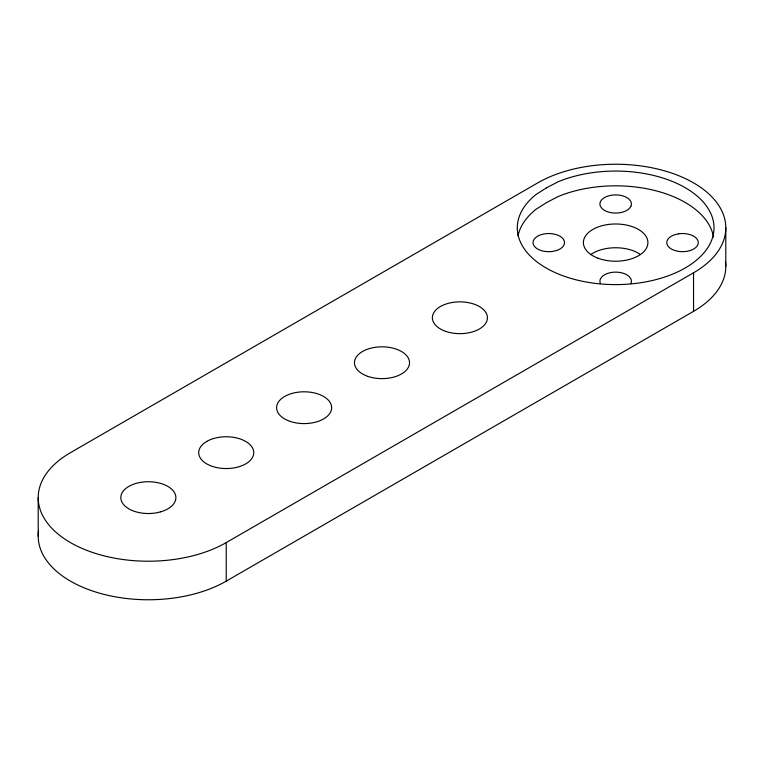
<?xml version="1.0" encoding="UTF-8"?>
<svg xmlns="http://www.w3.org/2000/svg" width="764" height="764" viewBox="0 0 764 764"><rect width="100%" height="100%" fill="white"/><g stroke="black" fill="none" stroke-linecap="round" stroke-linejoin="round"><path stroke-width="1.15" d="M590.62 254.632L594.106 252.512A32.26 18.622 0 0 1 635.992 251.919L639.659 253.934M226.23 542.593L693.54 272.796A110.15 63.593 0 0 0 693.54 182.863A110.15 63.593 0 0 0 537.77 182.863L70.46 452.66A110.15 63.593 0 0 0 70.46 542.593A110.15 63.593 0 0 0 226.23 542.593L226.23 581.137A110.15 63.593 0 0 1 102.233 593.924A110.15 63.593 0 0 1 38.544 531.181M226.23 581.137L693.54 311.34A110.15 63.593 0 0 0 725.456 261.383M725.8 227.825L725.8 266.369M693.54 272.796L693.54 311.34M38.2 497.631L38.2 536.175M517.992 235.923A98.346 56.775 0 0 1 536.089 209.231L546.441 202.641L557.854 196.673A98.346 56.775 0 0 1 655.951 190.809A98.346 56.775 0 0 1 713.528 237.041M630.854 283.568A15.738 9.082 0 0 0 630.854 278.86L629.278 276.673A15.738 9.082 0 0 0 602.032 276.673L600.456 278.86A15.738 9.082 0 0 0 600.456 283.568M630.854 206.347L629.278 208.534A15.738 9.082 0 0 1 602.032 208.534L600.456 206.347A15.738 9.082 0 0 1 615.65 194.906A15.738 9.082 0 0 1 630.854 206.347M206.757 441.42L203.95 443.321A27.533 15.901 0 0 0 205.296 462.984A27.533 15.901 0 0 0 238.731 466.823L242.417 465.524A27.533 15.901 0 0 0 245.702 441.42L242.417 439.797A27.533 15.901 0 0 0 206.757 441.42M546.441 187.868L536.089 194.457A98.346 56.775 0 0 0 595.204 283.368A98.346 56.775 0 0 0 711.847 216.021A98.346 56.775 0 0 0 557.854 181.899L546.441 187.868M556.65 250.468L552.849 251.375A15.738 9.082 0 0 1 533.043 242.608A15.738 9.082 0 0 1 552.849 233.832L556.65 234.739A15.738 9.082 0 0 1 556.65 250.468M678.461 233.832L674.66 234.739A15.738 9.082 0 0 0 674.66 250.468L678.461 251.375A15.738 9.082 0 0 0 698.267 242.608A15.738 9.082 0 0 0 678.461 233.832M160.851 511.794L156.859 512.749A27.533 15.901 0 0 1 128.877 508.872L126.07 506.971A27.533 15.901 0 0 1 139.841 482.504L144.043 481.922A27.533 15.901 0 0 1 164.527 484.768L167.813 486.382A27.533 15.901 0 0 1 160.851 511.794M598.05 258.213A32.26 18.622 0 0 0 647.862 243.601A32.26 18.622 0 0 0 601.048 226.001A32.26 18.622 0 0 0 598.05 258.213M368.229 376.499A27.533 15.901 0 0 0 409.533 362.728A27.533 15.901 0 0 0 368.229 348.957A27.533 15.901 0 0 0 368.229 376.499M446.119 331.528A27.533 15.901 0 0 0 487.422 317.767A27.533 15.901 0 0 0 446.119 303.996A27.533 15.901 0 0 0 446.119 331.528M290.349 421.461A27.533 15.901 0 0 0 331.652 407.699A27.533 15.901 0 0 0 290.349 393.928A27.533 15.901 0 0 0 290.349 421.461"/></g></svg>
